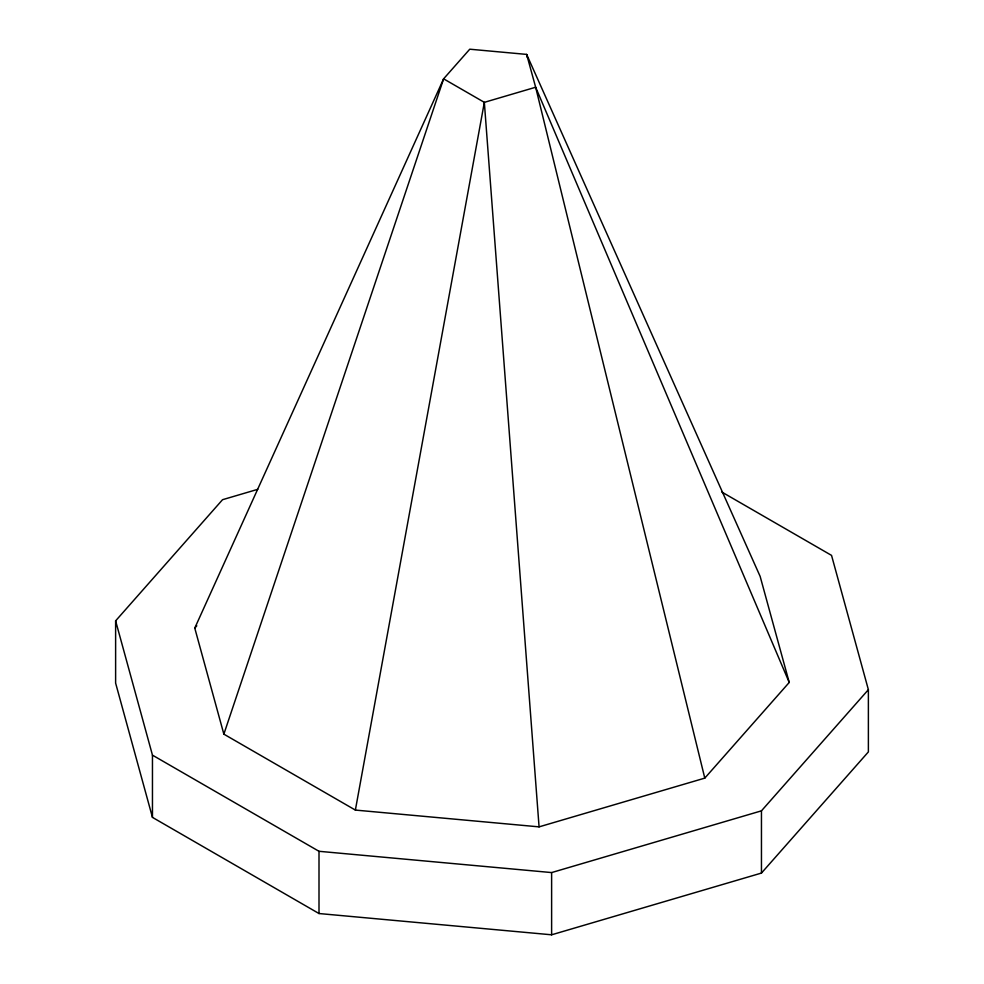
<?xml version="1.0" encoding="UTF-8"?>
<svg xmlns="http://www.w3.org/2000/svg" width="984" height="984" viewBox="0 0 984 984"><rect width="100%" height="100%" fill="white"/><g stroke="black" fill="none" stroke-linecap="round" stroke-linejoin="round"><path stroke-width="1.48" d="M355.372 810.078L484.337 102.348L535.653 87.244L789.229 682.453L704.79 778.123L539.072 826.867L355.372 810.078L223.86 734.15L194.77 628.087L443.612 78.831L469.762 49.2L526.649 54.403L760.14 576.39L789.229 682.453M223.86 734.15L443.612 78.831L484.337 102.348L539.072 826.867M721.838 492.049L831.541 555.382L868.38 689.686L868.38 751.911L761.456 873.066L551.618 934.8L319.001 913.533L152.459 817.384L115.62 683.081L115.62 620.855L222.544 499.7L257.759 489.331M194.77 628.087L196.8 625.787M115.62 620.855L152.459 755.146L319.001 851.295L551.618 872.574L761.456 810.841L868.38 689.686M704.79 778.123L535.653 87.244L526.649 54.403L527.326 57.392M761.456 810.841L761.456 873.066M551.618 872.574L551.618 934.8M319.001 851.295L319.001 913.533M152.459 755.146L152.459 817.384"/></g></svg>
